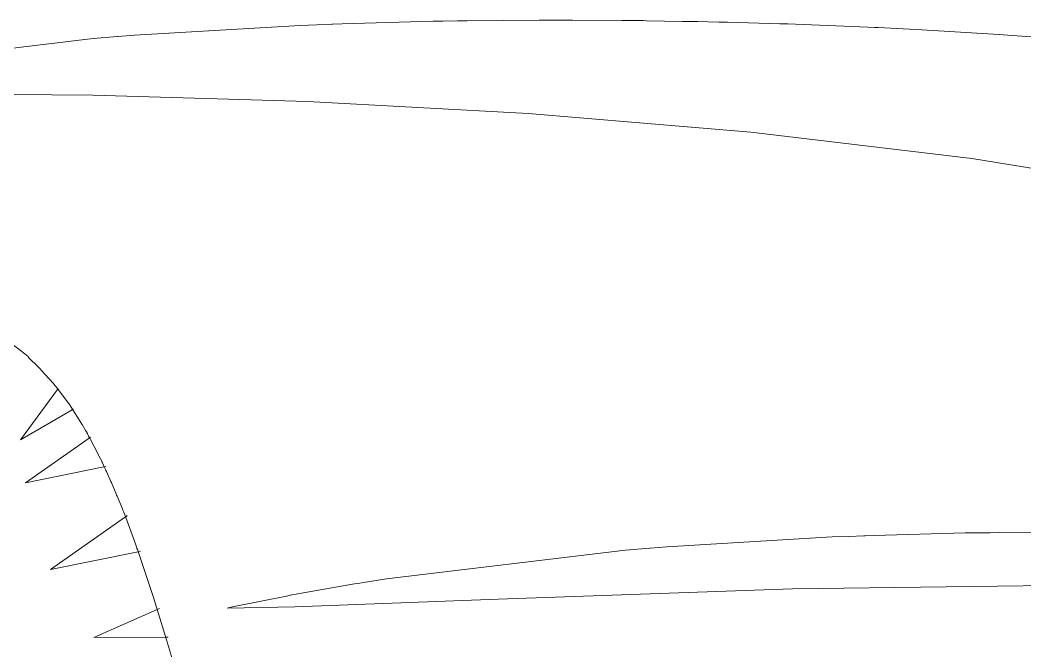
# Model space of a CAD drawing. Header units: millimetres. Extents: x -103 to 107, y -32 to 116.
# Drawn here: x -78.88 to -37.04, y 1.52 to 27.78 of the extents above; entities that cross this region are included whole.
import ezdxf

# ---------------------------------------------------------------- set-up
doc = ezdxf.new("R2010")
doc.units = ezdxf.units.MM
doc.header["$MEASUREMENT"] = 0
doc.layers.add('Layer 1', color=7, linetype='Continuous')

msp = doc.modelspace()

# ---------------------------------------------------------------- linework, layer by layer
at = {"layer": 'Layer 1', "lineweight": 9}
for points in [[(-65.4728, 27.6239), (-65.4728, 27.6239), (-65.8545, 27.6087), (-65.8545, 27.6087)], [(-61.679, 27.7272), (-61.679, 27.7272), (-65.4728, 27.6239), (-65.4728, 27.6239)], [(-61.303, 27.7325), (-61.303, 27.7325), (-61.679, 27.7272), (-61.679, 27.7272)], [(-61.2822, 27.7325), (-61.2822, 27.7325), (-61.303, 27.7325), (-61.303, 27.7325)], [(-60.6609, 27.7449), (-60.6609, 27.7449), (-61.2822, 27.7325), (-61.2822, 27.7325)], [(-60.6387, 27.7449), (-60.6387, 27.7449), (-60.6609, 27.7449), (-60.6609, 27.7449)], [(-60.2584, 27.7505), (-60.2584, 27.7505), (-60.6387, 27.7449), (-60.6387, 27.7449)], [(-57.2654, 27.7752), (-57.2654, 27.7752), (-60.2584, 27.7505), (-60.2584, 27.7505)], [(-56.1408, 27.7752), (-56.1408, 27.7752), (-57.2654, 27.7752), (-57.2654, 27.7752)], [(-55.8818, 27.7752), (-55.8818, 27.7752), (-56.1408, 27.7752), (-56.1408, 27.7752)], [(-53.8283, 27.7519), (-53.8283, 27.7519), (-55.8818, 27.7752), (-55.8818, 27.7752)], [(-53.0568, 27.7519), (-53.0568, 27.7519), (-53.8283, 27.7519), (-53.8283, 27.7519)], [(-52.9425, 27.7519), (-52.9425, 27.7519), (-53.0568, 27.7519), (-53.0568, 27.7519)], [(-52.7936, 27.7505), (-52.7936, 27.7505), (-52.9425, 27.7519), (-52.9425, 27.7519)], [(-51.3024, 27.723), (-51.3024, 27.723), (-52.7936, 27.7505), (-52.7936, 27.7505)], [(-51.1536, 27.7188), (-51.1536, 27.7188), (-51.3024, 27.723), (-51.3024, 27.723)], [(-50.6812, 27.7188), (-50.6812, 27.7188), (-51.1536, 27.7188), (-51.1536, 27.7188)], [(-49.7908, 27.6955), (-49.7908, 27.6955), (-50.6812, 27.7188), (-50.6812, 27.7188)], [(-49.649, 27.6955), (-49.649, 27.6955), (-49.7908, 27.6955), (-49.7908, 27.6955)], [(-49.4285, 27.6913), (-49.4285, 27.6913), (-49.649, 27.6955), (-49.649, 27.6955)], [(-47.2416, 27.6239), (-47.2416, 27.6239), (-49.4285, 27.6913), (-49.4285, 27.6913)], [(-47.0264, 27.6154), (-47.0264, 27.6154), (-47.2416, 27.6239), (-47.2416, 27.6239)], [(-46.9107, 27.6154), (-46.9107, 27.6154), (-47.0264, 27.6154), (-47.0264, 27.6154)], [(-46.6006, 27.6059), (-46.6006, 27.6059), (-46.9107, 27.6154), (-46.9107, 27.6154)], [(-67.2162, 27.5547), (-67.2162, 27.5547), (-74.1091, 27.1441), (-74.1091, 27.1441)], [(-66.5283, 27.5812), (-66.5283, 27.5812), (-67.2162, 27.5547), (-67.2162, 27.5547)], [(-65.8986, 27.6087), (-65.8986, 27.6087), (-66.5283, 27.5812), (-66.5283, 27.5812)], [(-65.8545, 27.6087), (-65.8545, 27.6087), (-65.8986, 27.6087), (-65.8986, 27.6087)], [(-43.5826, 27.4803), (-43.5826, 27.4803), (-46.6006, 27.6059), (-46.6006, 27.6059)], [(-43.2877, 27.4655), (-43.2877, 27.4655), (-43.5826, 27.4803), (-43.5826, 27.4803)], [(-43.1501, 27.4655), (-43.1501, 27.4655), (-43.2877, 27.4655), (-43.2877, 27.4655)], [(-41.3146, 27.3702), (-41.3146, 27.3702), (-43.1501, 27.4655), (-43.1501, 27.4655)], [(-41.1188, 27.3565), (-41.1188, 27.3565), (-41.3146, 27.3702), (-41.3146, 27.3702)], [(-40.8623, 27.3427), (-40.8623, 27.3427), (-41.1188, 27.3565), (-41.1188, 27.3565)], [(-38.371, 27.191), (-38.371, 27.191), (-40.8623, 27.3427), (-40.8623, 27.3427)], [(-75.8316, 27.0037), (-75.8316, 27.0037), (-85.7631, 25.8226), (-85.7631, 25.8226)], [(-74.8187, 27.0862), (-74.8187, 27.0862), (-75.8316, 27.0037), (-75.8316, 27.0037)], [(-74.7967, 27.0862), (-74.7967, 27.0862), (-74.8187, 27.0862), (-74.8187, 27.0862)], [(-74.1091, 27.1441), (-74.1091, 27.1441), (-74.7967, 27.0862), (-74.7967, 27.0862)], [(-38.1283, 27.1744), (-38.1283, 27.1744), (-38.371, 27.191), (-38.371, 27.191)], [(-38.1145, 27.1744), (-38.1145, 27.1744), (-38.1283, 27.1744), (-38.1283, 27.1744)], [(-37.9547, 27.1649), (-37.9547, 27.1649), (-38.1145, 27.1744), (-38.1145, 27.1744)], [(-36.3894, 27.0545), (-36.3894, 27.0545), (-37.9547, 27.1649), (-37.9547, 27.1649)], [(-84.3878, 24.723), (-84.3878, 24.723), (-75.8523, 24.657), (-75.8523, 24.657)], [(-75.8523, 24.657), (-75.8523, 24.657), (-66.9143, 24.391), (-66.9143, 24.391)], [(-66.9143, 24.391), (-66.9143, 24.391), (-57.7297, 23.8865), (-57.7297, 23.8865)], [(-57.7297, 23.8865), (-57.7297, 23.8865), (-48.4583, 23.1051), (-48.4583, 23.1051)], [(-48.4583, 23.1051), (-48.4583, 23.1051), (-39.2558, 22.0084), (-39.2558, 22.0084)], [(-39.2558, 22.0084), (-39.2558, 22.0084), (-30.2818, 20.557), (-30.2818, 20.557)]]:
    msp.add_open_spline(points, degree=3, dxfattribs=at)
at = {"layer": 'Layer 1', "color": 1, "lineweight": 9}
for points in [[(-80.1421, 14.9927), (-80.1421, 14.9927), (-78.68, 13.8888), (-78.68, 13.8888)], [(-78.68, 13.8888), (-78.68, 13.8888), (-78.5436, 13.765), (-78.5436, 13.765)], [(-78.5436, 13.765), (-78.5436, 13.765), (-78.5436, 13.7523), (-78.5436, 13.7523)], [(-78.5436, 13.7523), (-78.5436, 13.7523), (-78.5243, 13.7347), (-78.5243, 13.7347)], [(-78.5243, 13.7347), (-78.5243, 13.7347), (-78.3272, 13.5403), (-78.3272, 13.5403)], [(-78.3272, 13.5403), (-78.3272, 13.5403), (-78.3079, 13.5209), (-78.3079, 13.5209)], [(-78.3079, 13.5209), (-78.3079, 13.5209), (-78.29, 13.5029), (-78.29, 13.5029)], [(-78.29, 13.5029), (-78.29, 13.5029), (-78.064, 13.2799), (-78.064, 13.2799)], [(-78.064, 13.2799), (-78.064, 13.2799), (-78.0433, 13.2563), (-78.0433, 13.2563)], [(-78.0433, 13.2563), (-78.0433, 13.2563), (-77.9937, 13.2055), (-77.9937, 13.2055)], [(-77.9937, 13.2055), (-77.9937, 13.2055), (-77.5018, 12.6569), (-77.5018, 12.6569)], [(-77.5018, 12.6569), (-77.5018, 12.6569), (-77.4536, 12.5991), (-77.4536, 12.5991)], [(-77.4536, 12.5991), (-77.4536, 12.5991), (-77.4273, 12.5687), (-77.4273, 12.5687)], [(-77.4273, 12.5687), (-77.4273, 12.5687), (-77.375, 12.5024), (-77.375, 12.5024)], [(-78.866, 10.2965), (-78.866, 10.2965), (-77.324, 12.399), (-77.324, 12.399)], [(-78.866, 10.2965), (-78.866, 10.2965), (-77.324, 12.399), (-77.324, 12.399)], [(-77.375, 12.5024), (-77.375, 12.5024), (-76.8637, 11.8258), (-76.8637, 11.8258)], [(-77.324, 12.399), (-77.324, 12.399), (-77.2978, 12.4336), (-77.2978, 12.4336)], [(-77.324, 12.399), (-77.324, 12.399), (-77.2978, 12.4336), (-77.2978, 12.4336)], [(-76.8637, 11.8258), (-76.8637, 11.8258), (-76.8127, 11.7542), (-76.8127, 11.7542)], [(-76.8127, 11.7542), (-76.8127, 11.7542), (-76.7976, 11.7281), (-76.7976, 11.7281)], [(-76.7976, 11.7281), (-76.7976, 11.7281), (-76.7563, 11.6674), (-76.7563, 11.6674)], [(-76.708, 11.5503), (-76.708, 11.5503), (-78.866, 10.2965), (-78.866, 10.2965)], [(-76.708, 11.5503), (-76.708, 11.5503), (-78.866, 10.2965), (-78.866, 10.2965)], [(-76.7563, 11.6674), (-76.7563, 11.6674), (-76.3511, 11.0239), (-76.3511, 11.0239)], [(-76.657, 11.5792), (-76.657, 11.5792), (-76.708, 11.5503), (-76.708, 11.5503)], [(-76.657, 11.5792), (-76.657, 11.5792), (-76.708, 11.5503), (-76.708, 11.5503)], [(-76.3511, 11.0239), (-76.3511, 11.0239), (-76.3112, 10.9579), (-76.3112, 10.9579)], [(-76.3112, 10.9579), (-76.3112, 10.9579), (-76.2987, 10.9357), (-76.2987, 10.9357)], [(-76.2987, 10.9357), (-76.2987, 10.9357), (-76.1651, 10.7152), (-76.1651, 10.7152)], [(-76.1651, 10.7152), (-76.1651, 10.7152), (-76.1513, 10.6934), (-76.1513, 10.6934)], [(-76.1513, 10.6934), (-76.1513, 10.6934), (-76.1472, 10.6835), (-76.1472, 10.6835)], [(-76.1472, 10.6835), (-76.1472, 10.6835), (-76.0893, 10.5872), (-76.0893, 10.5872)], [(-76.0893, 10.5872), (-76.0893, 10.5872), (-76.0824, 10.5773), (-76.0824, 10.5773)], [(-76.0824, 10.5773), (-76.0824, 10.5773), (-76.0824, 10.5635), (-76.0824, 10.5635)], [(-76.0824, 10.5635), (-76.0824, 10.5635), (-76.0783, 10.5554), (-76.0783, 10.5554)], [(-76.0783, 10.5554), (-76.0783, 10.5554), (-76.03, 10.4672), (-76.03, 10.4672)], [(-76.03, 10.4672), (-76.03, 10.4672), (-76.0245, 10.4577), (-76.0245, 10.4577)], [(-78.6497, 8.5185), (-78.6497, 8.5185), (-76.0011, 10.3734), (-76.0011, 10.3734)], [(-78.6497, 8.5185), (-78.6497, 8.5185), (-76.0011, 10.3734), (-76.0011, 10.3734)], [(-76.0245, 10.4577), (-76.0245, 10.4577), (-75.9777, 10.3734), (-75.9777, 10.3734)], [(-76.0011, 10.3734), (-76.0011, 10.3734), (-75.9405, 10.4147), (-75.9405, 10.4147)], [(-76.0011, 10.3734), (-76.0011, 10.3734), (-75.9405, 10.4147), (-75.9405, 10.4147)], [(-75.9777, 10.3734), (-75.9777, 10.3734), (-75.946, 10.3169), (-75.946, 10.3169)], [(-75.946, 10.3169), (-75.946, 10.3169), (-75.6373, 9.7271), (-75.6373, 9.7271)], [(-75.6373, 9.7271), (-75.6373, 9.7271), (-75.607, 9.6664), (-75.607, 9.6664)], [(-75.607, 9.6664), (-75.607, 9.6664), (-75.5946, 9.6417), (-75.5946, 9.6417)], [(-75.5946, 9.6417), (-75.5946, 9.6417), (-75.4664, 9.38), (-75.4664, 9.38)], [(-75.4664, 9.38), (-75.4664, 9.38), (-75.454, 9.3539), (-75.454, 9.3539)], [(-75.454, 9.3539), (-75.454, 9.3539), (-75.4499, 9.3454), (-75.4499, 9.3454)], [(-75.4499, 9.3454), (-75.4499, 9.3454), (-75.4072, 9.2533), (-75.4072, 9.2533)], [(-75.4072, 9.2533), (-75.4072, 9.2533), (-75.403, 9.2434), (-75.403, 9.2434)], [(-75.403, 9.2434), (-75.403, 9.2434), (-75.4003, 9.2353), (-75.4003, 9.2353)], [(-75.4003, 9.2353), (-75.4003, 9.2353), (-75.3121, 9.0452), (-75.3121, 9.0452)], [(-75.3851, 9.1775), (-75.3851, 9.1775), (-78.6497, 8.5185), (-78.6497, 8.5185)], [(-75.3851, 9.1775), (-75.3851, 9.1775), (-78.6497, 8.5185), (-78.6497, 8.5185)], [(-75.3024, 9.1926), (-75.3024, 9.1926), (-75.3851, 9.1775), (-75.3851, 9.1775)], [(-75.3024, 9.1926), (-75.3024, 9.1926), (-75.3851, 9.1775), (-75.3851, 9.1775)], [(-75.3121, 9.0452), (-75.3121, 9.0452), (-75.3024, 9.0258), (-75.3024, 9.0258)], [(-75.3024, 9.0258), (-75.3024, 9.0258), (-75.2831, 8.9859), (-75.2831, 8.9859)], [(-75.2831, 8.9859), (-75.2831, 8.9859), (-75.0971, 8.5739), (-75.0971, 8.5739)], [(-75.0971, 8.5739), (-75.0971, 8.5739), (-75.0778, 8.5312), (-75.0778, 8.5312)], [(-75.0778, 8.5312), (-75.0778, 8.5312), (-75.0599, 8.4896), (-75.0599, 8.4896)], [(-75.0599, 8.4896), (-75.0599, 8.4896), (-74.8766, 8.0486), (-74.8766, 8.0486)], [(-74.8766, 8.0486), (-74.8766, 8.0486), (-74.8587, 8.002), (-74.8587, 8.002)], [(-74.8587, 8.002), (-74.8587, 8.002), (-74.8408, 7.9565), (-74.8408, 7.9565)], [(-74.8408, 7.9565), (-74.8408, 7.9565), (-74.6175, 7.4259), (-74.6175, 7.4259)], [(-74.6175, 7.4259), (-74.6175, 7.4259), (-74.5941, 7.372), (-74.5941, 7.372)], [(-74.5941, 7.372), (-74.5941, 7.372), (-74.561, 7.2965), (-74.561, 7.2965)], [(-74.561, 7.2965), (-74.561, 7.2965), (-74.561, 7.2827), (-74.561, 7.2827)], [(-74.561, 7.2827), (-74.561, 7.2827), (-74.5583, 7.2742), (-74.5583, 7.2742)], [(-74.5583, 7.2742), (-74.5583, 7.2742), (-74.5238, 7.1832), (-74.5238, 7.1832)], [(-74.5238, 7.1832), (-74.5238, 7.1832), (-74.5197, 7.1737), (-74.5197, 7.1737)], [(-74.5197, 7.1737), (-74.5197, 7.1737), (-74.477, 7.0622), (-74.477, 7.0622)], [(-74.4949, 7.0897), (-74.4949, 7.0897), (-74.4164, 7.1462), (-74.4164, 7.1462)], [(-74.4949, 7.0897), (-74.4949, 7.0897), (-74.4164, 7.1448), (-74.4164, 7.1448)], [(-77.6175, 4.9039), (-77.6175, 4.9039), (-74.4949, 7.0897), (-74.4949, 7.0897)], [(-77.6175, 4.9039), (-77.6175, 4.9039), (-74.4949, 7.0897), (-74.4949, 7.0897)], [(-74.477, 7.0622), (-74.477, 7.0622), (-74.0525, 5.9252), (-74.0525, 5.9252)], [(-45.0628, 6.2572), (-45.0628, 6.2572), (-44.3753, 6.2847), (-44.3753, 6.2847)], [(-44.3753, 6.2847), (-44.3753, 6.2847), (-43.7452, 6.3097), (-43.7452, 6.3097)], [(-43.7452, 6.3097), (-43.7452, 6.3097), (-43.7011, 6.3097), (-43.7011, 6.3097)], [(-43.7011, 6.3097), (-43.7011, 6.3097), (-43.3194, 6.3249), (-43.3194, 6.3249)], [(-43.3194, 6.3249), (-43.3194, 6.3249), (-39.5271, 6.4283), (-39.5271, 6.4283)], [(-39.5271, 6.4283), (-39.5271, 6.4283), (-39.1496, 6.4336), (-39.1496, 6.4336)], [(-39.1496, 6.4336), (-39.1496, 6.4336), (-38.4853, 6.4336), (-38.4853, 6.4336)], [(-38.4853, 6.4336), (-38.4853, 6.4336), (-38.1078, 6.4392), (-38.1078, 6.4392)], [(-38.1078, 6.4392), (-38.1078, 6.4392), (-34.3596, 6.4611), (-34.3596, 6.4611)], [(-74.0525, 5.9252), (-74.0525, 5.9252), (-74.0112, 5.8095), (-74.0112, 5.8095)], [(-51.9558, 5.8437), (-51.9558, 5.8437), (-45.0628, 6.2572), (-45.0628, 6.2572)], [(-73.9616, 5.6426), (-73.9616, 5.6426), (-77.6175, 4.9039), (-77.6175, 4.9039)], [(-73.9616, 5.6426), (-73.9616, 5.6426), (-77.6175, 4.9039), (-77.6175, 4.9039)], [(-74.0112, 5.8095), (-74.0112, 5.8095), (-74.0112, 5.7834), (-74.0112, 5.7834)], [(-74.0112, 5.7834), (-74.0112, 5.7834), (-73.9809, 5.7128), (-73.9809, 5.7128)], [(-73.9809, 5.7128), (-73.9809, 5.7128), (-73.9768, 5.7047), (-73.9768, 5.7047)], [(-73.9768, 5.7047), (-73.9768, 5.7047), (-73.9616, 5.6522), (-73.9616, 5.6522)], [(-73.8638, 5.662), (-73.8638, 5.662), (-73.9616, 5.6426), (-73.9616, 5.6426)], [(-73.8638, 5.6606), (-73.8638, 5.6606), (-73.9616, 5.6426), (-73.9616, 5.6426)], [(-73.9616, 5.6522), (-73.9616, 5.6522), (-73.9009, 5.48), (-73.9009, 5.48)], [(-73.9009, 5.48), (-73.9009, 5.48), (-73.3222, 3.7341), (-73.3222, 3.7341)], [(-63.6193, 4.5222), (-63.6193, 4.5222), (-53.6784, 5.7047), (-53.6784, 5.7047)], [(-53.6784, 5.7047), (-53.6784, 5.7047), (-52.6656, 5.7873), (-52.6656, 5.7873)], [(-52.6656, 5.7873), (-52.6656, 5.7873), (-52.6433, 5.7873), (-52.6433, 5.7873)], [(-52.6433, 5.7873), (-52.6433, 5.7873), (-51.9558, 5.8437), (-51.9558, 5.8437)], [(-67.1608, 3.9161), (-67.1608, 3.9161), (-64.956, 4.3046), (-64.956, 4.3046)], [(-64.956, 4.3046), (-64.956, 4.3046), (-64.7355, 4.3405), (-64.7355, 4.3405)], [(-64.7355, 4.3405), (-64.7355, 4.3405), (-64.5842, 4.3638), (-64.5842, 4.3638)], [(-64.5842, 4.3638), (-64.5842, 4.3638), (-63.6193, 4.5222), (-63.6193, 4.5222)], [(-33.9295, 4.2714), (-33.9295, 4.2714), (-46.722, 4.0964), (-46.722, 4.0964)], [(-70.0356, 3.3443), (-70.0356, 3.3443), (-67.7867, 3.8001), (-67.7867, 3.8001)], [(-67.7867, 3.8001), (-67.7867, 3.8001), (-67.5577, 3.8431), (-67.5577, 3.8431)], [(-67.5577, 3.8431), (-67.5577, 3.8431), (-67.3813, 3.8745), (-67.3813, 3.8745)], [(-67.3813, 3.8745), (-67.3813, 3.8745), (-67.1608, 3.9161), (-67.1608, 3.9161)], [(-46.722, 4.0964), (-46.722, 4.0964), (-58.9739, 3.6639), (-58.9739, 3.6639)], [(-73.3222, 3.7341), (-73.3222, 3.7341), (-73.2657, 3.5577), (-73.2657, 3.5577)], [(-73.2657, 3.5577), (-73.2657, 3.5577), (-73.2257, 3.4311), (-73.2257, 3.4311)], [(-73.2257, 3.4311), (-73.2257, 3.4311), (-73.2257, 3.4074), (-73.2257, 3.4074)], [(-73.2257, 3.4074), (-73.2257, 3.4074), (-73.1996, 3.3415), (-73.1996, 3.3415)], [(-67.4367, 3.3566), (-67.4367, 3.3566), (-70.2574, 3.296), (-70.2574, 3.296)], [(-58.9739, 3.6639), (-58.9739, 3.6639), (-67.4367, 3.3566), (-67.4367, 3.3566)], [(-75.8054, 2.0708), (-75.8054, 2.0708), (-73.1706, 3.2395), (-73.1706, 3.2395)], [(-75.8054, 2.0708), (-75.8054, 2.0708), (-73.1706, 3.2395), (-73.1706, 3.2395)], [(-73.1996, 3.3415), (-73.1996, 3.3415), (-73.1968, 3.333), (-73.1968, 3.333)], [(-73.1968, 3.333), (-73.1968, 3.333), (-73.1692, 3.2434), (-73.1692, 3.2434)], [(-73.1706, 3.2395), (-73.1706, 3.2395), (-73.0741, 3.2822), (-73.0741, 3.2822)], [(-73.1706, 3.2395), (-73.1706, 3.2395), (-73.0741, 3.2822), (-73.0741, 3.2822)], [(-73.1692, 3.2434), (-73.1692, 3.2434), (-72.8895, 2.3381), (-72.8895, 2.3381)], [(-70.2574, 3.296), (-70.2574, 3.296), (-70.0356, 3.3443), (-70.0356, 3.3443)], [(-72.8895, 2.3381), (-72.8895, 2.3381), (-72.8605, 2.2472), (-72.8605, 2.2472)], [(-72.8605, 2.2472), (-72.8605, 2.2472), (-72.8344, 2.1549), (-72.8344, 2.1549)], [(-72.8344, 2.1549), (-72.8344, 2.1549), (-72.7793, 1.973), (-72.7793, 1.973)], [(-72.8123, 2.0901), (-72.8123, 2.0901), (-75.8054, 2.0708), (-75.8054, 2.0708)], [(-72.8123, 2.0887), (-72.8123, 2.0887), (-75.8054, 2.0708), (-75.8054, 2.0708)], [(-72.7089, 2.0901), (-72.7089, 2.0901), (-72.8123, 2.0901), (-72.8123, 2.0901)], [(-72.7089, 2.0887), (-72.7089, 2.0887), (-72.8123, 2.0887), (-72.8123, 2.0887)], [(-72.7793, 1.973), (-72.7793, 1.973), (-72.2418, 0.1705), (-72.2418, 0.1705)]]:
    msp.add_open_spline(points, degree=3, dxfattribs=at)

doc.saveas('drawing.dxf')
